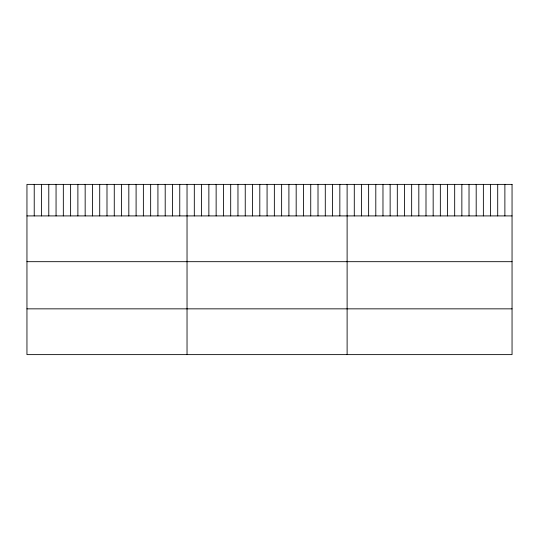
<?xml version="1.0" encoding="UTF-8"?>
<svg xmlns="http://www.w3.org/2000/svg" width="539" height="539" viewBox="0 0 539 539"><rect width="100%" height="100%" fill="white"/><g stroke="black" fill="none" stroke-linecap="round" stroke-linejoin="round"><path stroke-width="0.81" d="M26.95 215.91L512.05 215.91M26.95 261.684L512.05 261.684M26.95 308.847L512.05 308.847M504.881 184.378L504.881 215.91M497.706 184.378L497.706 215.91M490.537 184.378L490.537 215.91M483.368 184.378L483.368 215.91M476.193 184.378L476.193 215.91M469.024 184.378L469.024 215.91M461.856 184.378L461.856 215.91M454.68 184.378L454.68 215.91M447.511 184.378L447.511 215.91M440.343 184.378L440.343 215.91M433.167 184.378L433.167 215.91M425.999 184.378L425.999 215.91M418.823 184.378L418.823 215.91M411.655 184.378L411.655 215.91M404.486 184.378L404.486 215.91M397.31 184.378L397.31 215.91M390.142 184.378L390.142 215.91M382.973 184.378L382.973 215.91M375.798 184.378L375.798 215.91M368.629 184.378L368.629 215.91M361.46 184.378L361.46 215.91M354.285 184.378L354.285 215.91M347.116 184.378L347.116 354.622M339.839 184.378L339.839 215.91M332.563 184.378L332.563 215.91M325.286 184.378L325.286 215.91M318.01 184.378L318.01 215.91M310.733 184.378L310.733 215.91M303.457 184.378L303.457 215.91M296.18 184.378L296.18 215.91M288.904 184.378L288.904 215.91M281.627 184.378L281.627 215.91M274.351 184.378L274.351 215.91M267.074 184.378L267.074 215.91M259.798 184.378L259.798 215.91M252.522 184.378L252.522 215.91M245.245 184.378L245.245 215.91M237.968 184.378L237.968 215.91M230.692 184.378L230.692 215.91M223.416 184.378L223.416 215.91M216.139 184.378L216.139 215.91M208.862 184.378L208.862 215.91M201.586 184.378L201.586 215.91M194.309 184.378L194.309 215.91M187.033 184.378L187.033 354.622M179.756 184.378L179.756 215.91M172.48 184.378L172.48 215.91M165.203 184.378L165.203 215.91M157.927 184.378L157.927 215.91M150.65 184.378L150.65 215.91M143.374 184.378L143.374 215.91M136.097 184.378L136.097 215.91M128.821 184.378L128.821 215.91M121.544 184.378L121.544 215.91M114.268 184.378L114.268 215.91M106.992 184.378L106.992 215.91M99.715 184.378L99.715 215.91M92.438 184.378L92.438 215.91M85.162 184.378L85.162 215.91M77.885 184.378L77.885 215.91M70.609 184.378L70.609 215.91M63.332 184.378L63.332 215.91M56.056 184.378L56.056 215.91M48.779 184.378L48.779 215.91M41.503 184.378L41.503 215.91M34.226 184.378L34.226 215.91M512.05 184.378L26.95 184.378L26.95 354.622L512.05 354.622L512.05 184.378"/></g></svg>
